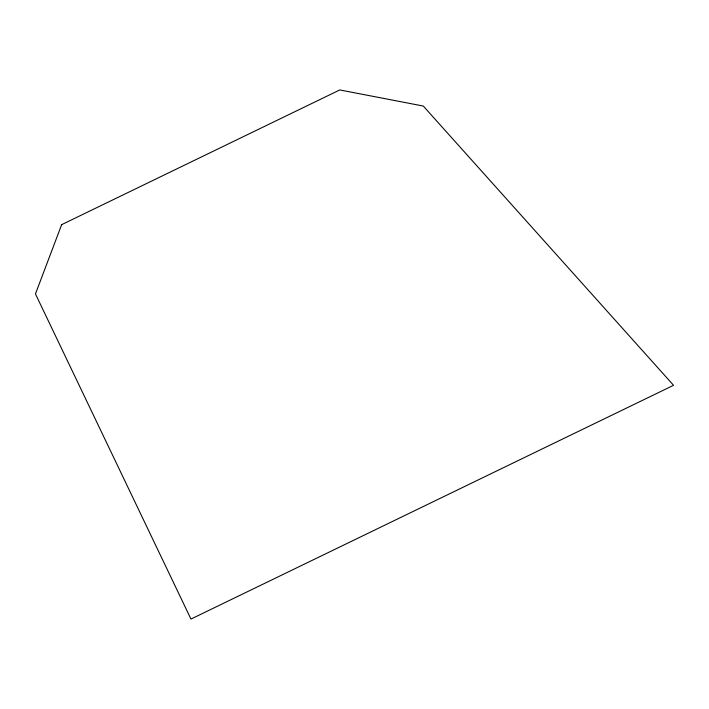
<?xml version="1.0" encoding="UTF-8"?>
<svg xmlns="http://www.w3.org/2000/svg" width="709" height="709" viewBox="0 0 709 709"><rect width="100%" height="100%" fill="white"/><g stroke="black" fill="none" stroke-linecap="round" stroke-linejoin="round"><path stroke-width="1.06" d="M61.648 224.664L35.45 293.925L190.96 619.063L673.55 385.297L423.3 106.049L339.779 89.937L61.648 224.664"/></g></svg>
